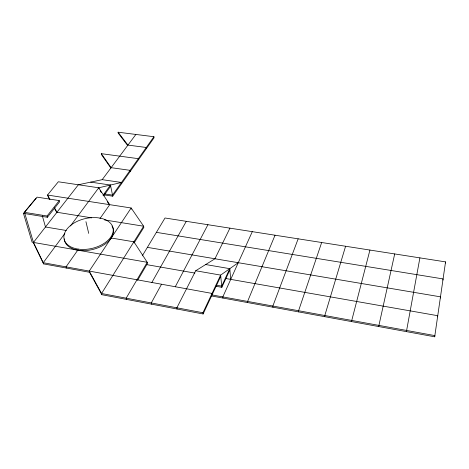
<?xml version="1.0" encoding="UTF-8"?>
<svg xmlns="http://www.w3.org/2000/svg" width="469" height="469" viewBox="0 0 469 469"><rect width="100%" height="100%" fill="white"/><g stroke="black" fill="none" stroke-linecap="round" stroke-linejoin="round"><path stroke-width="0.7" d="M324.783 316.686L324.8 315.52L345.594 246.248M351.469 321.57L369.93 250.059M378.671 326.547L394.699 253.934M406.406 331.618L419.896 257.88M211.49 295.957L434.687 336.795L445.55 261.89L165.006 217.997L142.3 255.834M445.374 263.056L445.55 261.89M440.309 298.014L440.485 296.842L147.383 247.362M442.906 280.093L443.082 278.926L156.4 232.348M437.571 316.892L437.747 315.707L225.677 278.492M434.687 336.795L434.863 335.611L212.076 294.942M321.67 242.508L298.583 310.736L298.601 311.897M298.155 238.827L272.858 306.034L272.905 307.195M275.033 235.209L247.603 301.426L247.685 302.581M252.293 231.651L222.816 296.9L222.927 298.05M216.232 286.307L221.855 287.315L229.88 269.845M205.686 264.539L229.775 268.673L221.737 286.137L216.109 285.134M111.212 238.006L133.9 241.811L134.122 242.983L143.86 227.389L143.655 226.222L131.156 207.984L89.239 271.082L89.532 272.272L101.837 294.702L203.118 313.972L220.752 276.311M203.118 313.972L202.966 312.753L220.635 275.104L238.264 262.704M229.933 228.157L214.954 258.771L195.714 270.754L176.866 307.799L177.053 309.012M175.236 286.835L207.937 224.715M161.524 284.237L151.27 302.939L151.493 304.152M151.798 282.573L186.299 221.327M137.575 280.345L147.448 263.484L147.237 262.294L133.9 241.811M77.754 250.165L66.029 266.855L66.346 268.039M99.973 218.548L109.723 204.672L98.725 187.788L58.32 181.779L47.492 195.045L49.544 199.372M103.626 194.817L112.73 196.194L154.072 137.751L153.92 136.719L118.088 132.205L118.276 133.225L127.703 145.566M153.92 136.719L112.507 195.116L104.798 193.955M103.678 195.843L110.69 186.14M103.028 195.309L110.467 185.038L90.652 182.13M64.863 233.503L43.23 262.71L43.576 263.889L89.532 272.272M70.414 226.005L98.725 187.788L121.483 182.464L121.688 183.531M212.17 294.643L212.035 293.424L43.23 262.71L33.457 242.432L78.364 184.757L102.195 179.662L135.881 134.445M126.425 299.38L126.173 298.173L147.237 262.294L32.103 242.197L23.45 213.348L47.41 217.27L59.563 201.834L59.241 200.597L37.098 197.144L24.476 212.34L33.809 243.599L43.576 263.889M47.41 217.27L47.064 216.021L59.241 200.597M23.45 213.348L36.072 198.158M110.93 168.142L101.544 154.711L101.327 153.668L138.349 158.674L138.525 159.73M102.195 179.662L121.483 182.464M91.684 217.856L56.942 212.269L54.492 207.802M104.499 219.92L143.655 226.222L101.55 293.5L101.837 294.702M24.476 212.34L47.064 216.021M66.293 230.484L45.481 226.996L42.345 215.822M195.714 270.754L220.635 275.104L221.855 287.315M146.416 264.586L194.864 273.087M202.966 312.753L101.55 293.5L89.239 271.082M118.088 132.205L127.949 145.091L146.287 147.483L146.451 148.526M101.327 153.668L111.124 167.668L130.089 170.329L130.276 171.39M100.149 190.731L101.327 192.542M107.213 201.594L108.779 204.009M49.943 199.513L47.492 195.045L131.156 207.984L131.373 209.139M54.445 208.306L56.901 212.774M85.938 221.673L88.711 233.374M98.725 187.788L98.971 188.919M110.467 185.038L112.73 196.194M229.775 268.673L230.73 279.383M112.003 226.011A25.056 15.301 -13.2 0 1 93.63 249.25A25.056 15.301 -13.2 0 1 64.224 238.844M78.212 249.109A25.091 15.295 -13.1 0 0 113.152 228.573A25.091 15.295 -13.1 0 0 74.36 222.839A25.091 15.295 -13.1 0 0 78.212 249.109"/></g></svg>
